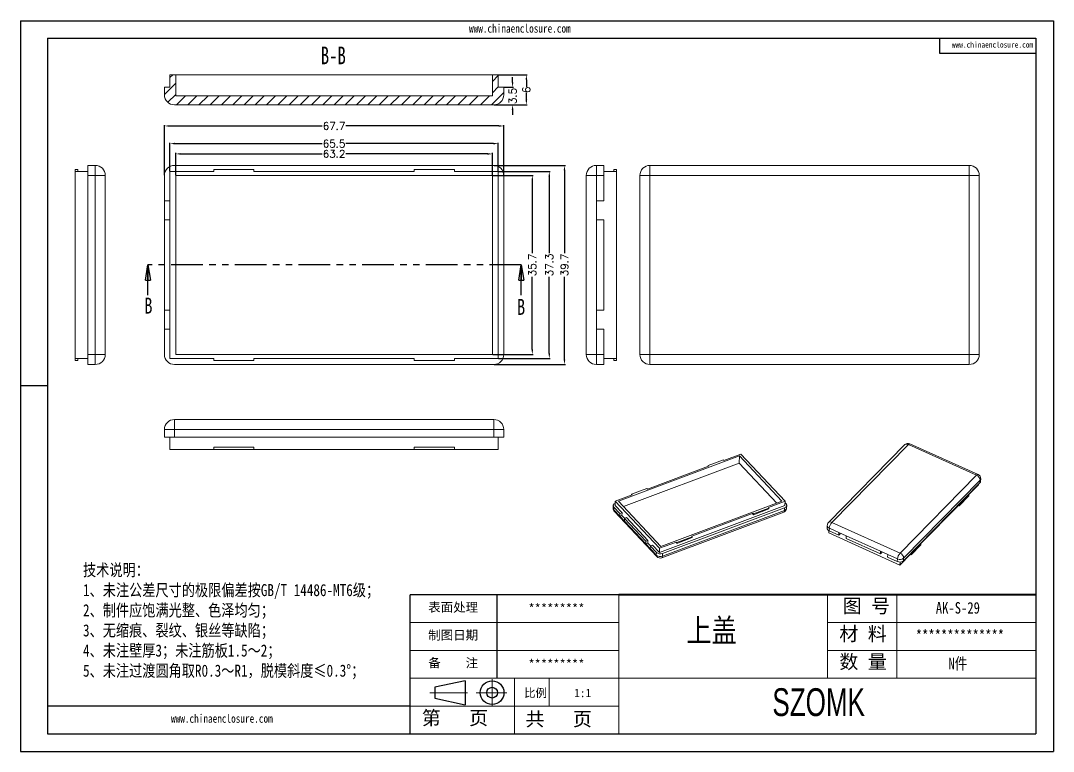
# Model space of a CAD drawing. Header units: inches. Extents: x 3015 to 3456, y 1089 to 1234.
# Drawn here: x 3250.4 to 3456.4, y 1088.5 to 1234.2 of the extents above; entities that cross this region are included whole.
import ezdxf

# ---------------------------------------------------------------- set-up
doc = ezdxf.new("R2010")
doc.units = ezdxf.units.IN
doc.linetypes.add('CENTER2', pattern=[28.575, 19.05, -3.175, 3.175, -3.175])
doc.linetypes.add('PHANTOM', pattern=[12.7, 6.35, -1.27, 1.27, -1.27, 1.27, -1.27])
doc.layers.add('文字', color=81, linetype='Continuous')
for name, color, linetype, lineweight in [('粗实线', 7, 'Continuous', 30), ('细实线', 3, 'Continuous', 9), ('细点划线', 2, 'CENTER2', 9)]:
    doc.layers.add(name, color=color, linetype=linetype, lineweight=lineweight)
doc.styles.add('SLDTEXTSTYLE0', font='TXT', dxfattribs={"width": 0.75})
doc.styles.add('SLDTEXTSTYLE3', font='TXT', dxfattribs={"width": 0.7})
doc.styles.get("Standard").update_dxf_attribs({"font": 'txt', "bigfont": 'gbcbig.shx'})
doc.styles.add('宋体', font='', dxfattribs={"width": 0.8, "height": 3.5})
doc.styles.add('长仿宋', font='', dxfattribs={"width": 0.7, "height": 4})
doc.styles.get('宋体').set_extended_font_data('SimSun')
doc.styles.get('长仿宋').set_extended_font_data('SimSun')
doc.dimstyles.new('1.5', dxfattribs={"dimtxt": 1.5, "dimasz": 1, "dimexe": 0.18, "dimexo": 0.0625, "dimgap": 0.1, "dimtad": 0, "dimzin": 12, "dimdsep": 46, "dimtxsty": 'Standard', "dimcen": 0.5, "dimclrd": 3, "dimclre": 3, "dimadec": 0, "dimazin": 0, "dimtfac": 1, "dimtofl": 0, "dimtmove": 0, "dimatfit": 3, "dimfxl": 1, "dimtolj": 1, "dimtzin": 0, "dimarcsym": 0})

# ---------------------------------------------------------------- blocks, each defined once
blk = doc.blocks.new('_CLOSED')
at = {"color": 0, "linetype": 'ByBlock', "lineweight": -2}
for p, q in [((-1, 0.166667), (0, 0)), ((-1, 0.166667), (-1, -0.166667)), ((0, 0), (-1, -0.166667)), ((0, 0), (-1, 0))]:
    blk.add_line(p, q, dxfattribs=at)
blk = doc.blocks.new('*D121')
at = {"color": 3, "lineweight": -2}
for p, q in [((3281.35, 1203.38), (3281.35, 1207.79)), ((3282.35, 1207.61), (3310.6, 1207.61)), ((3343.55, 1207.61), (3315.3, 1207.61)), ((3344.55, 1203.38), (3344.55, 1207.79))]:
    blk.add_line(p, q, dxfattribs=at)
at = {"color": 3}
for points in [[(3282.35, 1207.77), (3282.35, 1207.44), (3281.35, 1207.61)], [(3343.55, 1207.77), (3343.55, 1207.44), (3344.55, 1207.61)]]:
    blk.add_solid(points, dxfattribs=at)
at = {"layer": 'Defpoints', "color": 0}
for p in [(3344.55, 1207.61), (3281.35, 1203.32), (3344.55, 1203.32)]:
    blk.add_point(p, dxfattribs=at)
at = {"color": 0, "insert": (3312.95, 1207.61), "char_height": 1.5, "attachment_point": 5}
blk.add_mtext('\\A1;63.2', dxfattribs=at)
blk = doc.blocks.new('*D122')
at = {"color": 3, "lineweight": -2}
for p, q in [((3280.2, 1204.18), (3280.2, 1209.84)), ((3281.2, 1209.66), (3310.6, 1209.66)), ((3344.7, 1209.66), (3315.3, 1209.66)), ((3345.7, 1204.18), (3345.7, 1209.84))]:
    blk.add_line(p, q, dxfattribs=at)
at = {"color": 3}
for points in [[(3281.2, 1209.83), (3281.2, 1209.49), (3280.2, 1209.66)], [(3344.7, 1209.83), (3344.7, 1209.49), (3345.7, 1209.66)]]:
    blk.add_solid(points, dxfattribs=at)
at = {"layer": 'Defpoints', "color": 0}
for p in [(3280.2, 1209.66), (3280.2, 1204.12), (3345.7, 1204.12)]:
    blk.add_point(p, dxfattribs=at)
at = {"color": 0, "insert": (3312.95, 1209.66), "char_height": 1.5, "attachment_point": 5}
blk.add_mtext('\\A1;65.5', dxfattribs=at)
blk = doc.blocks.new('*D123')
at = {"color": 3, "lineweight": -2}
for p, q in [((3279.1, 1203.38), (3279.1, 1213.36)), ((3346.8, 1203.38), (3346.8, 1213.36)), ((3280.1, 1213.18), (3310.6, 1213.18)), ((3345.8, 1213.18), (3315.3, 1213.18))]:
    blk.add_line(p, q, dxfattribs=at)
at = {"color": 3}
for points in [[(3280.1, 1213.34), (3280.1, 1213.01), (3279.1, 1213.18)], [(3345.8, 1213.34), (3345.8, 1213.01), (3346.8, 1213.18)]]:
    blk.add_solid(points, dxfattribs=at)
at = {"layer": 'Defpoints', "color": 0}
for p in [(3279.1, 1213.18), (3279.1, 1203.32), (3346.8, 1203.32)]:
    blk.add_point(p, dxfattribs=at)
at = {"color": 0, "insert": (3312.95, 1213.18), "char_height": 1.5, "attachment_point": 5}
blk.add_mtext('\\A1;67.7', dxfattribs=at)
blk = doc.blocks.new('*D124')
at = {"color": 3, "lineweight": -2}
for p, q in [((3344.61, 1203.32), (3352.67, 1203.32)), ((3352.49, 1202.32), (3352.49, 1187.82)), ((3352.49, 1168.62), (3352.49, 1183.12)), ((3344.61, 1167.62), (3352.67, 1167.62))]:
    blk.add_line(p, q, dxfattribs=at)
at = {"color": 3}
for points in [[(3352.32, 1202.32), (3352.66, 1202.32), (3352.49, 1203.32)], [(3352.32, 1168.62), (3352.66, 1168.62), (3352.49, 1167.62)]]:
    blk.add_solid(points, dxfattribs=at)
at = {"layer": 'Defpoints', "color": 0}
for p in [(3344.55, 1203.32), (3344.55, 1167.62), (3352.49, 1167.62)]:
    blk.add_point(p, dxfattribs=at)
at = {"color": 0, "insert": (3352.49, 1185.47), "char_height": 1.5, "attachment_point": 5, "rotation": 90}
blk.add_mtext('\\A1;35.7', dxfattribs=at)
blk = doc.blocks.new('*D125')
at = {"color": 3, "lineweight": -2}
for p, q in [((3345.76, 1204.12), (3356.06, 1204.12)), ((3355.88, 1203.12), (3355.88, 1187.82)), ((3355.88, 1167.82), (3355.88, 1183.12)), ((3345.76, 1166.82), (3356.06, 1166.82))]:
    blk.add_line(p, q, dxfattribs=at)
at = {"color": 3}
for points in [[(3355.71, 1203.12), (3356.04, 1203.12), (3355.88, 1204.12)], [(3355.71, 1167.82), (3356.04, 1167.82), (3355.88, 1166.82)]]:
    blk.add_solid(points, dxfattribs=at)
at = {"layer": 'Defpoints', "color": 0}
for p in [(3345.7, 1204.12), (3355.88, 1204.12), (3345.7, 1166.82)]:
    blk.add_point(p, dxfattribs=at)
at = {"color": 0, "insert": (3355.88, 1185.47), "char_height": 1.5, "attachment_point": 5, "rotation": 90}
blk.add_mtext('\\A1;37.3', dxfattribs=at)
blk = doc.blocks.new('*D126')
at = {"color": 3, "lineweight": -2}
for p, q in [((3344.86, 1205.32), (3359.09, 1205.32)), ((3358.91, 1204.32), (3358.91, 1187.82)), ((3358.91, 1166.62), (3358.91, 1183.12)), ((3344.86, 1165.62), (3359.09, 1165.62))]:
    blk.add_line(p, q, dxfattribs=at)
at = {"color": 3}
for points in [[(3358.74, 1204.32), (3359.07, 1204.32), (3358.91, 1205.32)], [(3358.74, 1166.62), (3359.07, 1166.62), (3358.91, 1165.62)]]:
    blk.add_solid(points, dxfattribs=at)
at = {"layer": 'Defpoints', "color": 0}
for p in [(3344.8, 1205.32), (3358.91, 1205.32), (3344.8, 1165.62)]:
    blk.add_point(p, dxfattribs=at)
at = {"color": 0, "insert": (3358.91, 1185.47), "char_height": 1.5, "attachment_point": 5, "rotation": 90}
blk.add_mtext('\\A1;39.7', dxfattribs=at)
blk = doc.blocks.new('*D127')
at = {"color": 3, "lineweight": -2}
for p, q in [((3348.56, 1221.89), (3348.56, 1222.89)), ((3346.86, 1220.89), (3348.74, 1220.89)), ((3344.86, 1217.39), (3348.74, 1217.39)), ((3348.56, 1216.39), (3348.56, 1215.39))]:
    blk.add_line(p, q, dxfattribs=at)
at = {"color": 3}
for points in [[(3348.39, 1221.89), (3348.72, 1221.89), (3348.56, 1220.89)], [(3348.39, 1216.39), (3348.72, 1216.39), (3348.56, 1217.39)]]:
    blk.add_solid(points, dxfattribs=at)
at = {"layer": 'Defpoints', "color": 0}
for p in [(3346.8, 1220.89), (3348.56, 1220.89), (3344.8, 1217.39)]:
    blk.add_point(p, dxfattribs=at)
at = {"color": 0, "insert": (3348.56, 1219.14), "char_height": 1.5, "attachment_point": 5, "rotation": 90}
blk.add_mtext('\\A1;3.5', dxfattribs=at)
blk = doc.blocks.new('*D128')
at = {"color": 3, "lineweight": -2}
for p, q in [((3345.76, 1223.39), (3351.48, 1223.39)), ((3351.3, 1222.39), (3351.3, 1220.99)), ((3351.3, 1218.39), (3351.3, 1219.79)), ((3344.86, 1217.39), (3351.48, 1217.39))]:
    blk.add_line(p, q, dxfattribs=at)
at = {"color": 3}
for points in [[(3351.14, 1222.39), (3351.47, 1222.39), (3351.3, 1223.39)], [(3351.14, 1218.39), (3351.47, 1218.39), (3351.3, 1217.39)]]:
    blk.add_solid(points, dxfattribs=at)
at = {"layer": 'Defpoints', "color": 0}
for p in [(3345.7, 1223.39), (3351.3, 1223.39), (3344.8, 1217.39)]:
    blk.add_point(p, dxfattribs=at)
at = {"color": 0, "insert": (3351.3, 1220.39), "char_height": 1.5, "attachment_point": 5, "rotation": 90}
blk.add_mtext('\\A1;6', dxfattribs=at)

msp = doc.modelspace()

# ---------------------------------------------------------------- hatches: boundary and pattern name
at = {"linetype": 'Continuous', "lineweight": 0}
h = msp.add_hatch(dxfattribs=at)
h.set_pattern_fill('ANSI31', color=4, scale=0.5, style=0)
h.set_pattern_definition([(45, (-453.7597, -331.1846), (-1.122532, 1.122532), [])])
edge = h.paths.add_edge_path(flags=0)
edge.add_line((3344.549, 1219.191), (3281.349, 1219.191))
edge.add_line((3281.349, 1219.191), (3281.349, 1223.391))
edge.add_line((3281.349, 1223.391), (3280.199, 1223.391))
edge.add_line((3280.199, 1223.391), (3280.199, 1220.891))
edge.add_line((3280.199, 1220.891), (3279.099, 1220.891))
edge.add_line((3279.099, 1220.891), (3279.099, 1219.391))
edge.add_arc((3281.099, 1219.391), 2, 180, 270)
edge.add_line((3281.099, 1217.391), (3344.799, 1217.391))
edge.add_arc((3344.799, 1219.391), 2, 270, 360)
edge.add_line((3346.799, 1219.391), (3346.799, 1220.891))
edge.add_line((3346.799, 1220.891), (3345.699, 1220.891))
edge.add_line((3345.699, 1220.891), (3345.699, 1223.391))
edge.add_line((3345.699, 1223.391), (3344.549, 1223.391))
edge.add_line((3344.549, 1223.391), (3344.549, 1219.191))

# ---------------------------------------------------------------- linework, layer by layer
for p, q in [((3250.425, 1234.168), (3456.426, 1234.168)), ((3250.425, 1234.168), (3250.425, 1088.511)), ((3456.426, 1234.168), (3456.426, 1088.511)), ((3255.756, 1230.7), (3452.958, 1230.7)), ((3255.756, 1230.7), (3255.756, 1091.979)), ((3433.691, 1230.7), (3433.691, 1227.69)), ((3452.958, 1230.7), (3452.958, 1091.979)), ((3433.691, 1227.69), (3452.958, 1227.69)), ((3255.756, 1161.34), (3250.425, 1161.34)), ((3250.425, 1155.945), (3250.425, 1088.511)), ((3369.725, 1119.724), (3328.109, 1119.724)), ((3328.109, 1091.979), (3328.109, 1119.724)), ((3345.449, 1103.077), (3345.449, 1119.724)), ((3328.109, 1097.528), (3255.756, 1097.528)), ((3255.756, 1091.979), (3452.958, 1091.979)), ((3250.425, 1088.511), (3456.426, 1088.511)), ((3250.425, 1088.511), (3345.796, 1088.511))]:
    msp.add_line(p, q)
at = {"color": 7, "linetype": 'Continuous', "lineweight": 15}
for p, q in [((3280.199, 1220.891), (3280.199, 1223.391)), ((3280.199, 1223.391), (3281.349, 1223.391)), ((3281.349, 1219.191), (3281.349, 1223.391)), ((3344.549, 1223.391), (3281.349, 1223.391)), ((3344.549, 1223.391), (3344.549, 1219.191)), ((3344.549, 1223.391), (3345.699, 1223.391)), ((3345.699, 1223.391), (3345.699, 1220.891)), ((3279.099, 1220.891), (3279.099, 1219.391)), ((3279.099, 1220.891), (3280.199, 1220.891)), ((3345.699, 1220.891), (3346.799, 1220.891)), ((3346.799, 1219.391), (3346.799, 1220.891)), ((3281.349, 1219.191), (3344.549, 1219.191)), ((3281.099, 1217.391), (3344.799, 1217.391)), ((3263.807, 1205.319), (3265.307, 1205.319)), ((3263.807, 1203.319), (3263.807, 1205.319)), ((3265.307, 1205.319), (3265.307, 1203.319)), ((3344.799, 1205.319), (3281.099, 1205.319)), ((3365.265, 1203.319), (3365.265, 1205.319)), ((3365.265, 1205.319), (3366.765, 1205.319)), ((3366.765, 1205.319), (3366.765, 1203.319)), ((3375.956, 1205.319), (3375.956, 1203.319)), ((3375.956, 1205.319), (3439.656, 1205.319)), ((3439.656, 1203.319), (3439.656, 1205.319)), ((3261.807, 1204.519), (3261.307, 1204.519)), ((3261.307, 1204.519), (3261.307, 1204.119)), ((3263.807, 1204.119), (3261.307, 1204.119)), ((3261.307, 1166.819), (3261.307, 1204.119)), ((3261.807, 1204.519), (3261.807, 1204.119)), ((3263.807, 1167.619), (3263.807, 1203.319)), ((3265.307, 1203.319), (3263.807, 1203.319)), ((3265.307, 1167.619), (3265.307, 1203.319)), ((3265.307, 1203.319), (3267.307, 1203.319)), ((3267.307, 1203.319), (3267.307, 1167.619)), ((3279.099, 1203.319), (3279.099, 1198.269)), ((3288.949, 1204.119), (3280.199, 1204.119)), ((3280.199, 1204.119), (3280.199, 1166.819)), ((3344.549, 1203.319), (3281.349, 1203.319)), ((3281.349, 1203.319), (3281.349, 1167.619)), ((3288.949, 1204.519), (3288.949, 1204.119)), ((3288.949, 1204.519), (3296.949, 1204.519)), ((3296.949, 1204.519), (3296.949, 1204.119)), ((3328.949, 1204.119), (3296.949, 1204.119)), ((3328.949, 1204.519), (3328.949, 1204.119)), ((3336.949, 1204.519), (3328.949, 1204.519)), ((3336.949, 1204.519), (3336.949, 1204.119)), ((3345.699, 1204.119), (3336.949, 1204.119)), ((3344.549, 1167.619), (3344.549, 1203.319)), ((3345.699, 1166.819), (3345.699, 1204.119)), ((3346.799, 1167.619), (3346.799, 1203.319)), ((3363.265, 1203.319), (3365.265, 1203.319)), ((3363.265, 1167.619), (3363.265, 1203.319)), ((3365.265, 1203.319), (3365.265, 1198.269)), ((3366.765, 1203.319), (3365.265, 1203.319)), ((3366.765, 1204.119), (3369.265, 1204.119)), ((3366.765, 1203.319), (3366.765, 1198.269)), ((3368.765, 1204.519), (3368.765, 1204.119)), ((3368.765, 1204.519), (3369.265, 1204.519)), ((3369.265, 1204.519), (3369.265, 1204.119)), ((3369.265, 1204.119), (3369.265, 1166.819)), ((3373.956, 1203.319), (3375.956, 1203.319)), ((3373.956, 1167.619), (3373.956, 1203.319)), ((3439.656, 1203.319), (3375.956, 1203.319)), ((3375.956, 1203.319), (3375.956, 1167.619)), ((3439.656, 1203.319), (3441.656, 1203.319)), ((3439.656, 1167.619), (3439.656, 1203.319)), ((3441.656, 1203.319), (3441.656, 1198.269)), ((3280.199, 1198.269), (3279.099, 1198.269)), ((3279.099, 1198.269), (3279.099, 1194.469)), ((3365.265, 1198.269), (3365.265, 1194.469)), ((3366.765, 1198.269), (3365.265, 1198.269)), ((3441.656, 1198.269), (3441.656, 1194.469)), ((3280.199, 1194.469), (3279.099, 1194.469)), ((3279.099, 1194.469), (3279.099, 1176.469)), ((3365.265, 1194.469), (3365.265, 1176.469)), ((3365.265, 1194.469), (3366.765, 1194.469)), ((3366.765, 1194.469), (3366.765, 1176.469)), ((3441.656, 1194.469), (3441.656, 1176.469)), ((3280.199, 1176.469), (3279.099, 1176.469)), ((3279.099, 1172.669), (3279.099, 1176.469)), ((3365.265, 1172.669), (3365.265, 1176.469)), ((3365.265, 1176.469), (3366.765, 1176.469)), ((3441.656, 1172.669), (3441.656, 1176.469)), ((3279.099, 1172.669), (3279.099, 1167.619)), ((3280.199, 1172.669), (3279.099, 1172.669)), ((3365.265, 1172.669), (3365.265, 1167.619)), ((3366.765, 1172.669), (3365.265, 1172.669)), ((3366.765, 1172.669), (3366.765, 1167.619)), ((3441.656, 1172.669), (3441.656, 1167.619)), ((3263.807, 1166.819), (3261.307, 1166.819)), ((3261.307, 1166.419), (3261.307, 1166.819)), ((3261.807, 1166.419), (3261.307, 1166.419)), ((3261.807, 1166.419), (3261.807, 1166.819)), ((3263.807, 1167.619), (3265.307, 1167.619)), ((3263.807, 1165.619), (3263.807, 1167.619)), ((3265.307, 1167.619), (3267.307, 1167.619)), ((3265.307, 1167.619), (3265.307, 1165.619)), ((3280.199, 1166.819), (3288.949, 1166.819)), ((3281.349, 1167.619), (3344.549, 1167.619)), ((3288.949, 1166.419), (3288.949, 1166.819)), ((3288.949, 1166.419), (3296.949, 1166.419)), ((3296.949, 1166.419), (3296.949, 1166.819)), ((3296.949, 1166.819), (3328.949, 1166.819)), ((3328.949, 1166.419), (3328.949, 1166.819)), ((3336.949, 1166.419), (3328.949, 1166.419)), ((3336.949, 1166.419), (3336.949, 1166.819)), ((3336.949, 1166.819), (3345.699, 1166.819)), ((3363.265, 1167.619), (3365.265, 1167.619)), ((3365.265, 1165.619), (3365.265, 1167.619)), ((3365.265, 1167.619), (3366.765, 1167.619)), ((3366.765, 1167.619), (3366.765, 1165.619)), ((3366.765, 1166.819), (3369.265, 1166.819)), ((3368.765, 1166.419), (3368.765, 1166.819)), ((3368.765, 1166.419), (3369.265, 1166.419)), ((3369.265, 1166.419), (3369.265, 1166.819)), ((3373.956, 1167.619), (3375.956, 1167.619)), ((3375.956, 1165.619), (3375.956, 1167.619)), ((3375.956, 1167.619), (3439.656, 1167.619)), ((3439.656, 1167.619), (3441.656, 1167.619)), ((3439.656, 1167.619), (3439.656, 1165.619)), ((3265.307, 1165.619), (3263.807, 1165.619)), ((3281.099, 1165.619), (3344.799, 1165.619)), ((3366.765, 1165.619), (3365.265, 1165.619)), ((3439.656, 1165.619), (3375.956, 1165.619)), ((3281.099, 1154.654), (3281.099, 1152.654)), ((3281.099, 1154.654), (3344.799, 1154.654)), ((3344.799, 1152.654), (3344.799, 1154.654)), ((3279.099, 1152.654), (3281.099, 1152.654)), ((3279.099, 1151.154), (3279.099, 1152.654)), ((3344.799, 1152.654), (3281.099, 1152.654)), ((3281.099, 1152.654), (3281.099, 1151.154)), ((3344.799, 1152.654), (3346.799, 1152.654)), ((3344.799, 1151.154), (3344.799, 1152.654)), ((3346.799, 1152.654), (3346.799, 1151.154)), ((3281.099, 1151.154), (3279.099, 1151.154)), ((3280.199, 1151.154), (3280.199, 1148.654)), ((3344.799, 1151.154), (3281.099, 1151.154)), ((3346.799, 1151.154), (3344.799, 1151.154)), ((3345.699, 1151.154), (3345.699, 1148.654)), ((3426.816, 1149.646), (3411.576, 1134.098)), ((3427.499, 1149.69), (3412.259, 1134.142)), ((3441.086, 1143.574), (3427.499, 1149.69)), ((3441.415, 1143.72), (3427.828, 1149.836)), ((3288.949, 1148.654), (3280.199, 1148.654)), ((3288.949, 1149.154), (3288.949, 1148.654)), ((3296.949, 1149.154), (3288.949, 1149.154)), ((3288.949, 1148.654), (3296.949, 1148.654)), ((3296.949, 1148.654), (3296.949, 1149.154)), ((3328.949, 1148.654), (3296.949, 1148.654)), ((3328.949, 1148.654), (3328.949, 1149.154)), ((3328.949, 1149.154), (3336.949, 1149.154)), ((3336.949, 1148.654), (3328.949, 1148.654)), ((3336.949, 1149.154), (3336.949, 1148.654)), ((3345.699, 1148.654), (3336.949, 1148.654)), ((3394.07, 1147.769), (3390.726, 1146.517)), ((3402.916, 1138.361), (3394.07, 1147.769)), ((3393.82, 1147.403), (3369.669, 1138.353)), ((3393.758, 1145.958), (3370.657, 1137.302)), ((3387.669, 1145.371), (3375.44, 1140.789)), ((3387.574, 1145.472), (3387.568, 1145.333)), ((3390.631, 1146.617), (3387.574, 1145.472)), ((3387.574, 1145.472), (3387.669, 1145.371)), ((3390.631, 1146.617), (3390.726, 1146.517)), ((3393.758, 1145.958), (3393.82, 1147.403)), ((3401.236, 1138.004), (3393.758, 1145.958)), ((3402.287, 1138.398), (3393.82, 1147.403)), ((3425.846, 1128.027), (3441.086, 1143.574)), ((3441.777, 1142.052), (3426.537, 1126.504)), ((3441.807, 1142.557), (3426.567, 1127.01)), ((3441.485, 1141.634), (3439.509, 1139.619)), ((3441.492, 1141.762), (3441.485, 1141.634)), ((3441.777, 1142.052), (3441.807, 1142.557)), ((3441.914, 1142.34), (3441.944, 1142.846)), ((3372.383, 1139.643), (3369.039, 1138.39)), ((3372.282, 1139.605), (3372.288, 1139.744)), ((3372.288, 1139.744), (3375.345, 1140.89)), ((3372.288, 1139.744), (3372.383, 1139.643)), ((3375.345, 1140.89), (3375.44, 1140.789)), ((3439.544, 1139.43), (3437.63, 1137.478)), ((3437.64, 1137.646), (3439.554, 1139.599)), ((3439.554, 1139.599), (3439.428, 1139.655)), ((3439.554, 1139.599), (3439.544, 1139.43)), ((3368.637, 1137.496), (3368.615, 1136.98)), ((3368.772, 1137.171), (3368.749, 1136.655)), ((3368.772, 1137.171), (3369.969, 1135.897)), ((3369.002, 1137.53), (3369.039, 1138.39)), ((3369.002, 1137.53), (3370.39, 1136.055)), ((3369.039, 1138.39), (3377.886, 1128.982)), ((3369.669, 1138.353), (3378.135, 1129.348)), ((3377.849, 1128.121), (3402.879, 1137.501)), ((3378.135, 1129.348), (3402.287, 1138.398)), ((3399.572, 1137.108), (3402.916, 1138.361)), ((3402.879, 1137.501), (3402.916, 1138.361)), ((3403.109, 1137.86), (3402.904, 1138.079)), ((3403.222, 1137.019), (3403.244, 1137.535)), ((3437.477, 1137.546), (3429.939, 1129.856)), ((3437.477, 1137.546), (3437.485, 1137.673)), ((3437.63, 1137.478), (3437.477, 1137.546)), ((3437.64, 1137.646), (3437.514, 1137.703)), ((3437.63, 1137.478), (3437.64, 1137.646)), ((3368.749, 1136.655), (3369.947, 1135.381)), ((3368.858, 1136.325), (3377.325, 1127.32)), ((3369.969, 1135.897), (3369.947, 1135.381)), ((3370.367, 1135.538), (3369.947, 1135.381)), ((3369.947, 1135.381), (3370.848, 1134.422)), ((3370.39, 1136.055), (3369.969, 1135.897)), ((3370.367, 1135.538), (3370.39, 1136.055)), ((3370.916, 1134.955), (3370.367, 1135.538)), ((3371.291, 1135.096), (3370.871, 1134.938)), ((3371.291, 1135.096), (3375.56, 1130.556)), ((3378.296, 1127.093), (3402.639, 1136.215)), ((3378.455, 1127.432), (3402.797, 1136.553)), ((3378.477, 1127.948), (3402.82, 1137.069)), ((3384.287, 1131.38), (3396.515, 1135.962)), ((3396.515, 1135.962), (3396.508, 1135.79)), ((3396.603, 1135.689), (3396.508, 1135.79)), ((3396.61, 1135.861), (3396.515, 1135.962)), ((3396.603, 1135.689), (3399.66, 1136.835)), ((3396.61, 1135.861), (3396.603, 1135.689)), ((3399.667, 1137.007), (3396.61, 1135.861)), ((3399.667, 1137.007), (3399.572, 1137.108)), ((3399.66, 1136.835), (3399.667, 1137.007)), ((3402.797, 1136.553), (3402.82, 1137.069)), ((3370.848, 1134.422), (3370.871, 1134.938)), ((3370.848, 1134.422), (3375.117, 1129.882)), ((3370.871, 1134.938), (3375.14, 1130.398)), ((3411.32, 1133.522), (3411.29, 1133.017)), ((3412.259, 1134.142), (3425.846, 1128.027)), ((3384.374, 1131.107), (3381.317, 1129.962)), ((3381.324, 1130.134), (3384.381, 1131.279)), ((3384.381, 1131.279), (3384.287, 1131.38)), ((3384.381, 1131.279), (3384.374, 1131.107)), ((3411.646, 1132.506), (3411.618, 1132.038)), ((3425.814, 1125.648), (3411.618, 1132.038)), ((3411.74, 1132.98), (3411.71, 1132.475)), ((3413.632, 1131.61), (3411.71, 1132.475)), ((3413.662, 1132.115), (3411.74, 1132.98)), ((3413.632, 1131.61), (3413.662, 1132.115)), ((3413.895, 1131.878), (3413.632, 1131.61)), ((3413.662, 1132.115), (3415.108, 1131.464)), ((3413.903, 1132.007), (3413.895, 1131.878)), ((3415.108, 1131.464), (3415.078, 1130.959)), ((3421.929, 1127.875), (3415.078, 1130.959)), ((3421.959, 1128.381), (3415.108, 1131.464)), ((3375.117, 1129.882), (3375.14, 1130.398)), ((3375.538, 1130.04), (3375.117, 1129.882)), ((3376.019, 1128.923), (3375.117, 1129.882)), ((3375.56, 1130.556), (3375.14, 1130.398)), ((3375.56, 1130.556), (3375.538, 1130.04)), ((3375.538, 1130.04), (3376.086, 1129.456)), ((3376.041, 1129.44), (3376.019, 1128.923)), ((3376.019, 1128.923), (3377.216, 1127.65)), ((3376.461, 1129.597), (3376.041, 1129.44)), ((3376.041, 1129.44), (3377.239, 1128.166)), ((3376.461, 1129.597), (3377.849, 1128.121)), ((3377.849, 1128.121), (3377.886, 1128.982)), ((3377.886, 1128.982), (3381.229, 1130.235)), ((3381.222, 1130.062), (3381.229, 1130.235)), ((3381.317, 1129.962), (3381.222, 1130.062)), ((3381.324, 1130.134), (3381.229, 1130.235)), ((3381.317, 1129.962), (3381.324, 1130.134)), ((3428.06, 1127.715), (3429.974, 1129.667)), ((3429.984, 1129.836), (3428.07, 1127.883)), ((3429.984, 1129.836), (3429.858, 1129.893)), ((3429.974, 1129.667), (3429.984, 1129.836)), ((3377.216, 1127.65), (3377.239, 1128.166)), ((3378.477, 1127.948), (3378.455, 1127.432)), ((3421.959, 1128.381), (3421.929, 1127.875)), ((3422.192, 1128.144), (3421.929, 1127.875)), ((3423.405, 1127.73), (3421.959, 1128.381)), ((3422.192, 1128.144), (3422.2, 1128.272)), ((3423.375, 1127.224), (3423.405, 1127.73)), ((3425.297, 1126.359), (3423.375, 1127.224)), ((3425.327, 1126.864), (3423.405, 1127.73)), ((3425.297, 1126.359), (3425.327, 1126.864)), ((3427.908, 1127.783), (3425.814, 1125.648)), ((3426.567, 1127.01), (3426.537, 1126.504)), ((3427.915, 1127.911), (3427.908, 1127.783)), ((3428.06, 1127.715), (3427.908, 1127.783)), ((3428.07, 1127.883), (3427.944, 1127.94)), ((3428.07, 1127.883), (3428.06, 1127.715)), ((3425.85, 1126.251), (3425.814, 1125.648))]:
    msp.add_line(p, q, dxfattribs=at)
at = {"color": 1, "linetype": 'PHANTOM', "lineweight": 30}
msp.add_line((3350.291, 1185.469), (3275.826, 1185.469), dxfattribs=at)
at = {"color": 7, "linetype": 'Continuous', "lineweight": 30}
for p, q in [((3275.826, 1179.469), (3275.826, 1185.469)), ((3350.291, 1179.469), (3350.291, 1185.469))]:
    msp.add_line(p, q, dxfattribs=at)
at = {"color": 7, "linetype": 'Continuous', "lineweight": 15, "flags": 128}
for points in [[(3369.02, 1137.945), (3368.936, 1137.904), (3368.829, 1137.833), (3368.743, 1137.751), (3368.681, 1137.66), (3368.646, 1137.562), (3368.637, 1137.461), (3368.656, 1137.361), (3368.701, 1137.263), (3368.772, 1137.171)], [(3402.82, 1137.069), (3402.945, 1137.126), (3403.052, 1137.197), (3403.138, 1137.28), (3403.2, 1137.371), (3403.236, 1137.469), (3403.244, 1137.569), (3403.226, 1137.67), (3403.18, 1137.768), (3403.109, 1137.86)]]:
    msp.add_lwpolyline(points, dxfattribs=at)
at = {"color": 8, "linetype": 'Continuous', "lineweight": 15, "flags": 128}
msp.add_lwpolyline([(3402.797, 1136.553), (3402.785, 1136.441), (3402.759, 1136.348), (3402.719, 1136.277), (3402.667, 1136.229), (3402.639, 1136.215)], dxfattribs=at)
at = {"color": 7, "linetype": 'Continuous', "lineweight": 15}
for centre, radius, start, end in [((3281.099, 1219.391), 2, 180, 270), ((3344.799, 1219.391), 2, 270, 0), ((3265.307, 1203.319), 2, 0, 90), ((3281.099, 1203.319), 2, 90, 180), ((3344.799, 1203.319), 2, 0, 90), ((3365.265, 1203.319), 2, 90, 180), ((3375.956, 1203.319), 2, 90, 180), ((3439.656, 1203.319), 2, 0, 90), ((3265.307, 1167.619), 2, 270, 0), ((3281.099, 1167.619), 2, 180, 270), ((3344.799, 1167.619), 2, 270, 0), ((3365.265, 1167.619), 2, 180, 270), ((3375.956, 1167.619), 2, 180, 270), ((3439.656, 1167.619), 2, 270, 0), ((3281.099, 1152.654), 2, 90, 180), ((3344.799, 1152.654), 2, 0, 90), ((3427.458, 1149.016), 0.9, 65.76676, 135.57182), ((3440.63, 1142.487), 1.179, 3.43146, 67.23967), ((3441.046, 1142.9), 0.9, 356.56943, 65.76676), ((3441.463, 1142.377), 0.452, 313.88247, 355.29293), ((3369.514, 1136.941), 0.9, 177.53114, 223.23545), ((3402.323, 1137.057), 0.9, 290.54172, 357.53114), ((3411.867, 1133.03), 0.577, 181.35071, 254.18142), ((3412.218, 1133.468), 0.9, 135.57182, 176.56943), ((3413.77, 1132.771), 2.041, 137.77046, 174.10938), ((3378.015, 1128.559), 1.211, 228.71717, 291.30986), ((3378.039, 1129.085), 1.218, 228.94307, 291.08395), ((3377.981, 1127.936), 0.9, 223.23545, 290.54172), ((3427.357, 1126.655), 2.041, 137.77046, 174.10938), ((3425.833, 1127.907), 1.159, 244.11832, 309.27098), ((3425.4, 1126.946), 1.169, 3.12837, 67.54275), ((3425.802, 1127.413), 1.168, 244.40856, 308.98074)]:
    msp.add_arc(centre, radius, start, end, dxfattribs=at)
at = {"color": 8, "linetype": 'Continuous', "lineweight": 15}
for centre, radius, start, end in [((3427.189, 1149.168), 0.606, 59.33018, 128.0451), ((3427.779, 1149.503), 0.337, 81.68045, 146.36975), ((3441.366, 1143.387), 0.337, 81.68045, 146.36975), ((3441.493, 1142.883), 0.452, 313.88247, 355.29293), ((3369.057, 1136.973), 0.442, 179.0801, 225.97946), ((3369.184, 1136.615), 0.436, 174.73943, 221.67846), ((3402.658, 1137.107), 0.571, 284.13174, 351.12588), ((3411.929, 1133.56), 0.61, 183.58205, 251.95007), ((3411.947, 1133.662), 0.573, 56.97693, 130.39834), ((3377.651, 1127.61), 0.436, 174.73943, 221.67846), ((3378.107, 1127.388), 0.351, 302.69749, 7.08363)]:
    msp.add_arc(centre, radius, start, end, dxfattribs=at)
at = {"layer": '粗实线', "color": 7, "lineweight": 40}
msp.add_line((3452.958, 1119.724), (3369.725, 1119.724), dxfattribs=at)
at = {"layer": '粗实线', "color": 7}
for p, q in [((3339.076, 1102.558), (3333.013, 1101.273)), ((3339.076, 1102.558), (3339.076, 1097.806)), ((3333.013, 1101.273), (3333.013, 1099.129)), ((3333.013, 1099.129), (3339.076, 1097.806))]:
    msp.add_line(p, q, dxfattribs=at)
for radius in [2.357, 1.072]:
    msp.add_circle((3344.472, 1100.201), radius, dxfattribs=at)
at = {"layer": '细实线', "color": 7}
for p, q in [((3369.725, 1119.724), (3369.725, 1091.979)), ((3411.342, 1119.724), (3411.342, 1103.077)), ((3425.214, 1119.724), (3425.214, 1103.194)), ((3369.725, 1114.175), (3328.109, 1114.175)), ((3452.958, 1114.175), (3411.342, 1114.175)), ((3369.725, 1108.626), (3328.109, 1108.626)), ((3452.958, 1108.626), (3411.342, 1108.626)), ((3452.958, 1103.077), (3328.109, 1103.077)), ((3348.917, 1103.077), (3348.917, 1091.979)), ((3355.853, 1103.077), (3355.853, 1097.528)), ((3369.725, 1097.528), (3328.109, 1097.528))]:
    msp.add_line(p, q, dxfattribs=at)
at = {"layer": '细点划线', "color": 7}
for p, q in [((3344.472, 1102.914), (3344.472, 1097.528)), ((3332.046, 1100.201), (3339.54, 1100.201)), ((3341.319, 1100.201), (3347.411, 1100.201))]:
    msp.add_line(p, q, dxfattribs=at)

# ---------------------------------------------------------------- block references
at = {"color": 7, "linetype": 'Continuous', "lineweight": 30, "xscale": 3, "yscale": 3, "zscale": 0.5, "rotation": 90}
for p in [(3275.826, 1185.469), (3350.291, 1185.469)]:
    msp.add_blockref('_CLOSED', p, dxfattribs=at)

# ---------------------------------------------------------------- texts
at = {"color": 0, "linetype": 'Continuous', "lineweight": 0, "insert": (3312.793, 1228.987), "char_height": 3.5, "attachment_point": 2, "style": 'SLDTEXTSTYLE3'}
msp.add_mtext('B-B', dxfattribs=at)
at = {"color": 7, "linetype": 'Continuous', "char_height": 3.175, "attachment_point": 1, "style": 'SLDTEXTSTYLE0'}
for insert in [(3275.106, 1178.95), (3349.449, 1178.697)]:
    msp.add_mtext('B', dxfattribs=dict(at, insert=insert))
at = {"char_height": 1.82483, "width": 1037.14238, "attachment_point": 1}
for s, insert in [('{\\fSimHei|b0|i0|c134|p49;表面处理}', (3331.728, 1118.149)), ('{\\fSimHei|b0|i0|c134|p49;*********}', (3351.715, 1117.914)), ('{\\fSimHei|b0|i0|c134|p49;制图日期}', (3331.728, 1112.6)), ('{\\fSimHei|b0|i0|c134|p49;备    注}', (3331.728, 1107.051)), ('{\\fSimHei|b0|i0|c134|p49;*********}', (3351.715, 1106.816))]:
    msp.add_mtext(s, dxfattribs=dict(at, insert=insert))
at = {"layer": '文字', "color": 0, "attachment_point": 1, "style": '宋体'}
for s, insert, char_height, width in [('www.chinaenclosure.com', (3339.856, 1233.469), 1.69548, 29.78793), ('www.chinaenclosure.com', (3436.173, 1229.938), 1.13032, 19.85862), ('{\\H1.111x;技术说明：\\P1、未注公差尺寸的极限偏差按GB/T 14486-MT6级；\\P2、制件应饱满光整、色泽均匀；\\P3、无缩痕、裂纹、银丝等缺陷；\\P4、未注壁厚3；未注筋板1.5～2；\\P5、未注过渡圆角取R0.3～R1，脱模斜度≤0.3%%D；}', (3262.863, 1125.873), 2.16752, 78.94818), ('{\\H1.111x;AK-S-29}', (3432.977, 1118.274), 2.08081, 24.05655), ('上盖', (3383.195, 1114.933), 4.624, 59.11659), ('{\\H1.111x;**************}', (3428.975, 1112.725), 2.08081, 24.05655), ('{\\H1.111x;N件}', (3435.494, 1107.176), 2.08081, 24.05655), ('www.chinaenclosure.com', (3280.414, 1095.904), 1.69548, 29.78793)]:
    msp.add_mtext(s, dxfattribs=dict(at, insert=insert, char_height=char_height, width=width))
at = {"layer": '粗实线', "insert": (3400.379, 1101.09), "char_height": 5.54884, "width": 62.22474, "attachment_point": 1, "style": '长仿宋'}
msp.add_mtext('{\\fSTXinwei|b0|i0|c134|p2;SZOMK}', dxfattribs=at)
at = {"layer": '细实线', "color": 7, "attachment_point": 1}
for s, insert, char_height, width in [('{\\fSimSun|b0|i0|c134|p54;图 号}', (3414.392, 1118.881), 2.77442, 13.8721), ('{\\fSimSun|b0|i0|c134|p54;材 料   }', (3413.735, 1113.332), 2.77442, 13.8721), ('{\\fSimSun|b0|i0|c134|p54;数 量}', (3413.748, 1107.756), 2.77442, 12.53518), ('{\\fSimSun|b0|i0|c134|p54;比例}', (3350.859, 1100.976), 1.66465, 7.3073), ('{\\fSimSun|b0|i0|c134|p54;1:1}', (3360.83, 1100.976), 1.66465, 7.3073), ('{\\fSimSun|b0|i0|c134|p54;第   页}', (3330.444, 1096.574), 2.77442, 20.80815), ('{\\fSimSun|b0|i0|c134|p54; 共   页}', (3349.257, 1096.339), 2.77442, 20.80815)]:
    msp.add_mtext(s, dxfattribs=dict(at, insert=insert, char_height=char_height, width=width))

# ---------------------------------------------------------------- dimensions: what is measured, and where the dimension line sits
for base, p1, p2, picture, middle in [((3351.302, 1223.391), (3344.799, 1217.391), (3345.699, 1223.391), '*D128', (3351.302, 1220.391)), ((3348.558, 1220.891), (3344.799, 1217.391), (3346.799, 1220.891), '*D127', (3348.558, 1219.141)), ((3358.907, 1205.319), (3344.799, 1165.619), (3344.799, 1205.319), '*D126', (3358.907, 1185.469)), ((3352.49, 1167.619), (3344.549, 1203.319), (3344.549, 1167.619), '*D124', (3352.49, 1185.469)), ((3355.878, 1204.119), (3345.699, 1166.819), (3345.699, 1204.119), '*D125', (3355.878, 1185.469))]:
    dim = msp.add_linear_dim(base=base, p1=p1, p2=p2, angle=90, dimstyle='1.5')
    dim.commit()
    dim.dimension.update_dxf_attribs({"geometry": picture, "text_midpoint": middle})
for base, p1, p2, picture, middle in [((3279.099, 1213.176), (3346.799, 1203.319), (3279.099, 1203.319), '*D123', (3312.949, 1213.176)), ((3280.199, 1209.662), (3345.699, 1204.119), (3280.199, 1204.119), '*D122', (3312.949, 1209.662))]:
    dim = msp.add_linear_dim(base=base, p1=p1, p2=p2, dimstyle='1.5')
    dim.commit()
    dim.dimension.update_dxf_attribs({"geometry": picture, "text_midpoint": middle})
dim = msp.add_linear_dim(base=(3344.549, 1207.607), p1=(3281.349, 1203.319), p2=(3344.549, 1203.319), dimstyle='1.5')
dim.commit()
dim.dimension.update_dxf_attribs({"geometry": '*D121', "text_midpoint": (3312.949, 1207.607), "dimtype": 160})

doc.saveas('drawing.dxf')
